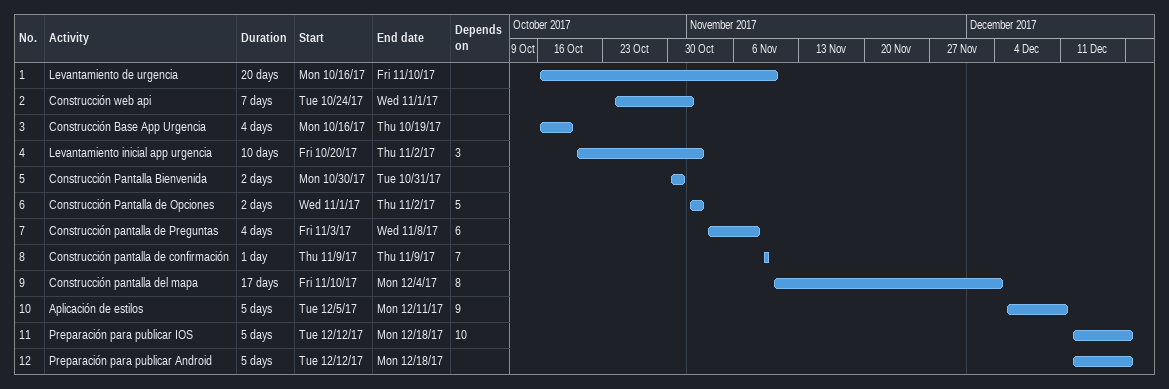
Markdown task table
| ID | Task | Duration | Start | Finish | Predecessors |
|---|---|---|---|---|---|
| 1 | Levantamiento de urgencia | 20d | 2017-10-16 | 2017-11-10 |  |
| 2 | Construcción web api | 7d | 2017-10-24 | 2017-11-01 |  |
| 3 | Construcción Base App Urgencia | 4d | 2017-10-16 | 2017-10-19 |  |
| 4 | Levantamiento inicial app urgencia | 10d | 2017-10-20 | 2017-11-02 | 3 |
| 5 | Construcción Pantalla Bienvenida | 2d | 2017-10-30 | 2017-10-31 |  |
| 6 | Construcción Pantalla de Opciones | 2d | 2017-11-01 | 2017-11-02 | 5 |
| 7 | Construcción pantalla de Preguntas | 4d | 2017-11-03 | 2017-11-08 | 6 |
| 8 | Construcción pantalla de confirmación | 1d | 2017-11-09 | 2017-11-09 | 7 |
| 9 | Construcción pantalla del mapa | 17d | 2017-11-10 | 2017-12-04 | 8 |
| 10 | Aplicación de estilos | 5d | 2017-12-05 | 2017-12-11 | 9 |
| 11 | Preparación para publicar IOS | 5d | 2017-12-12 | 2017-12-18 | 10 |
| 12 | Preparación para publicar Android | 5d | 2017-12-12 | 2017-12-18 |  |
